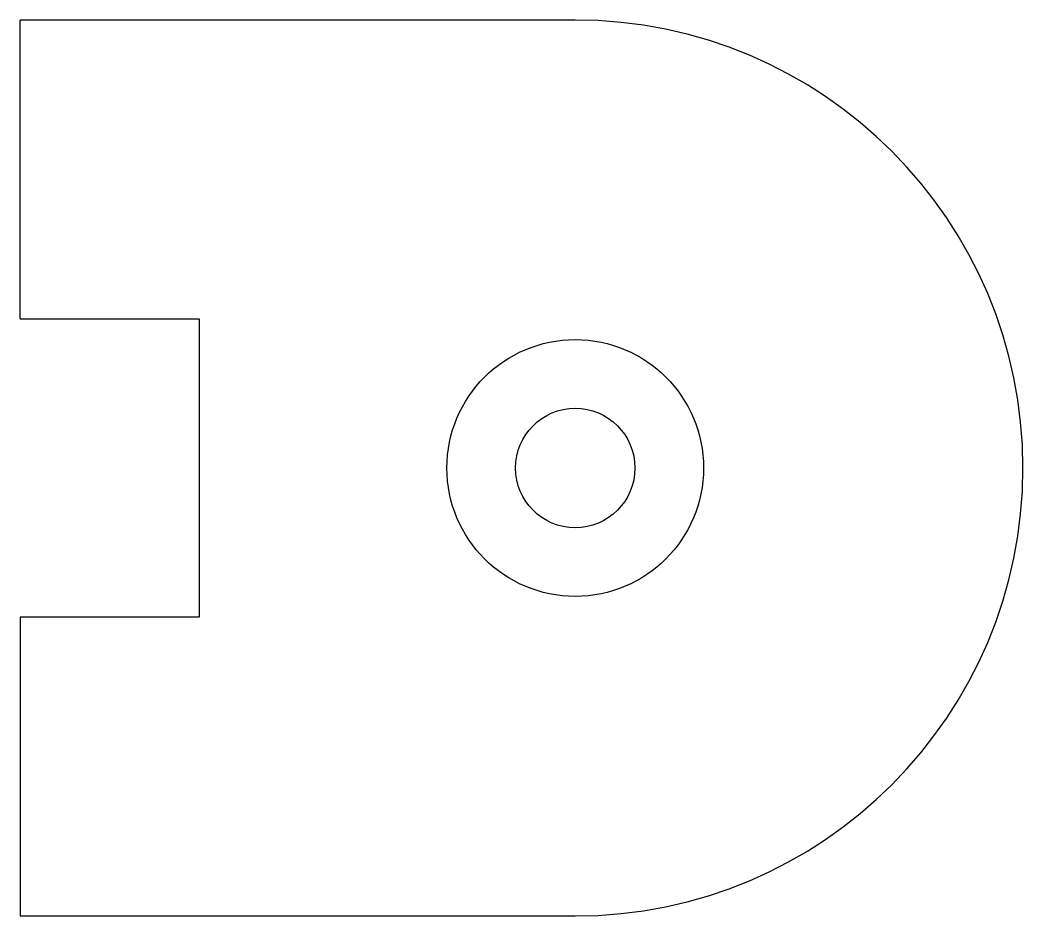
# Model space of a CAD drawing. Header units: millimetres. Extents: x 26.7 to 43.5, y 11.4 to 26.4.
import ezdxf

# ---------------------------------------------------------------- set-up
doc = ezdxf.new("R2010")
doc.units = ezdxf.units.MM
doc.layers.add('Corte exterior', color=1, linetype='Continuous', true_color=0xff0000)
doc.layers.add('Grabado Superficie', color=30, linetype='Continuous', lineweight=25, true_color=0xff7f00)

msp = doc.modelspace()

# ---------------------------------------------------------------- linework, layer by layer
at = {"layer": 'Corte exterior'}
for p, q in [((35.96, 26.367), (26.66, 26.367)), ((26.66, 21.367), (26.66, 26.367)), ((26.66, 21.367), (29.66, 21.367)), ((29.66, 21.367), (29.66, 16.367)), ((26.66, 16.367), (26.66, 11.367)), ((29.66, 16.367), (26.66, 16.367)), ((26.66, 11.367), (35.96, 11.367))]:
    msp.add_line(p, q, dxfattribs=at)
msp.add_circle((35.96, 18.867), 1, dxfattribs=at)
msp.add_arc((35.96, 18.867), 7.5, 270, 90, dxfattribs=at)
at = {"layer": 'Grabado Superficie'}
msp.add_circle((35.96, 18.867), 2.15, dxfattribs=at)

doc.saveas('drawing.dxf')
